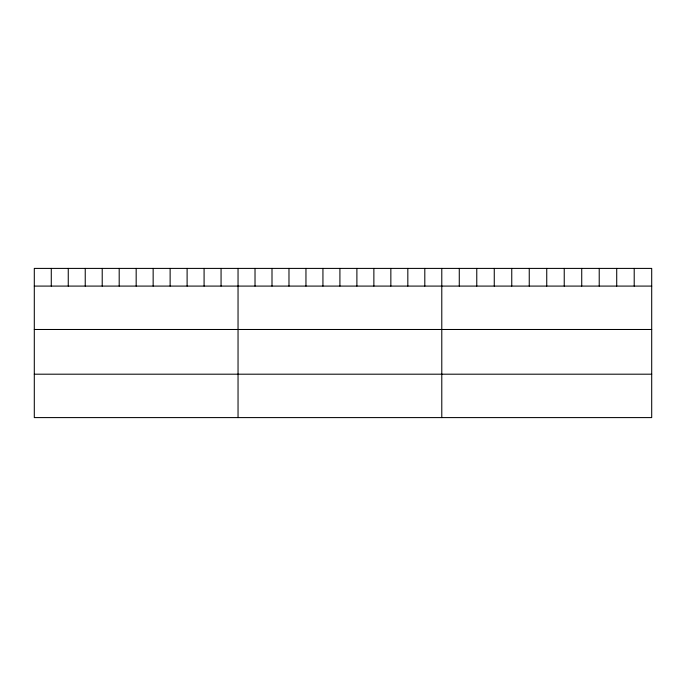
<?xml version="1.0" encoding="UTF-8"?>
<svg xmlns="http://www.w3.org/2000/svg" width="686" height="686" viewBox="0 0 686 686"><rect width="100%" height="100%" fill="white"/><g stroke="black" fill="none" stroke-linecap="round" stroke-linejoin="round"><path stroke-width="1.03" d="M651.7 286.088L651.7 417.594L34.3 417.594L34.3 268.406L651.7 268.406L651.7 286.088L34.3 286.088M34.3 329.486L651.7 329.486M34.3 374.196L651.7 374.196M634.207 268.406L634.207 286.088M616.714 268.406L616.714 286.088M599.221 268.406L599.221 286.088M581.728 268.406L581.728 286.088M564.235 268.406L564.235 286.088M546.742 268.406L546.742 286.088M529.249 268.406L529.249 286.088M511.756 268.406L511.756 286.088M494.263 268.406L494.263 286.088M476.77 268.406L476.77 286.088M459.277 268.406L459.277 286.088M441.784 268.406L441.784 417.594M424.805 268.406L424.805 286.088M407.827 268.406L407.827 286.088M390.849 268.406L390.849 286.088M373.87 268.406L373.87 286.088M356.892 268.406L356.892 286.088M339.913 268.406L339.913 286.088M322.935 268.406L322.935 286.088M305.956 268.406L305.956 286.088M288.978 268.406L288.978 286.088M271.999 268.406L271.999 286.088M255.02 268.406L255.02 286.088M238.042 268.406L238.042 417.594M221.064 268.406L221.064 286.088M204.085 268.406L204.085 286.088M187.107 268.406L187.107 286.088M170.128 268.406L170.128 286.088M153.149 268.406L153.149 286.088M136.171 268.406L136.171 286.088M119.193 268.406L119.193 286.088M102.214 268.406L102.214 286.088M85.236 268.406L85.236 286.088M68.257 268.406L68.257 286.088M51.279 268.406L51.279 286.088"/></g></svg>
